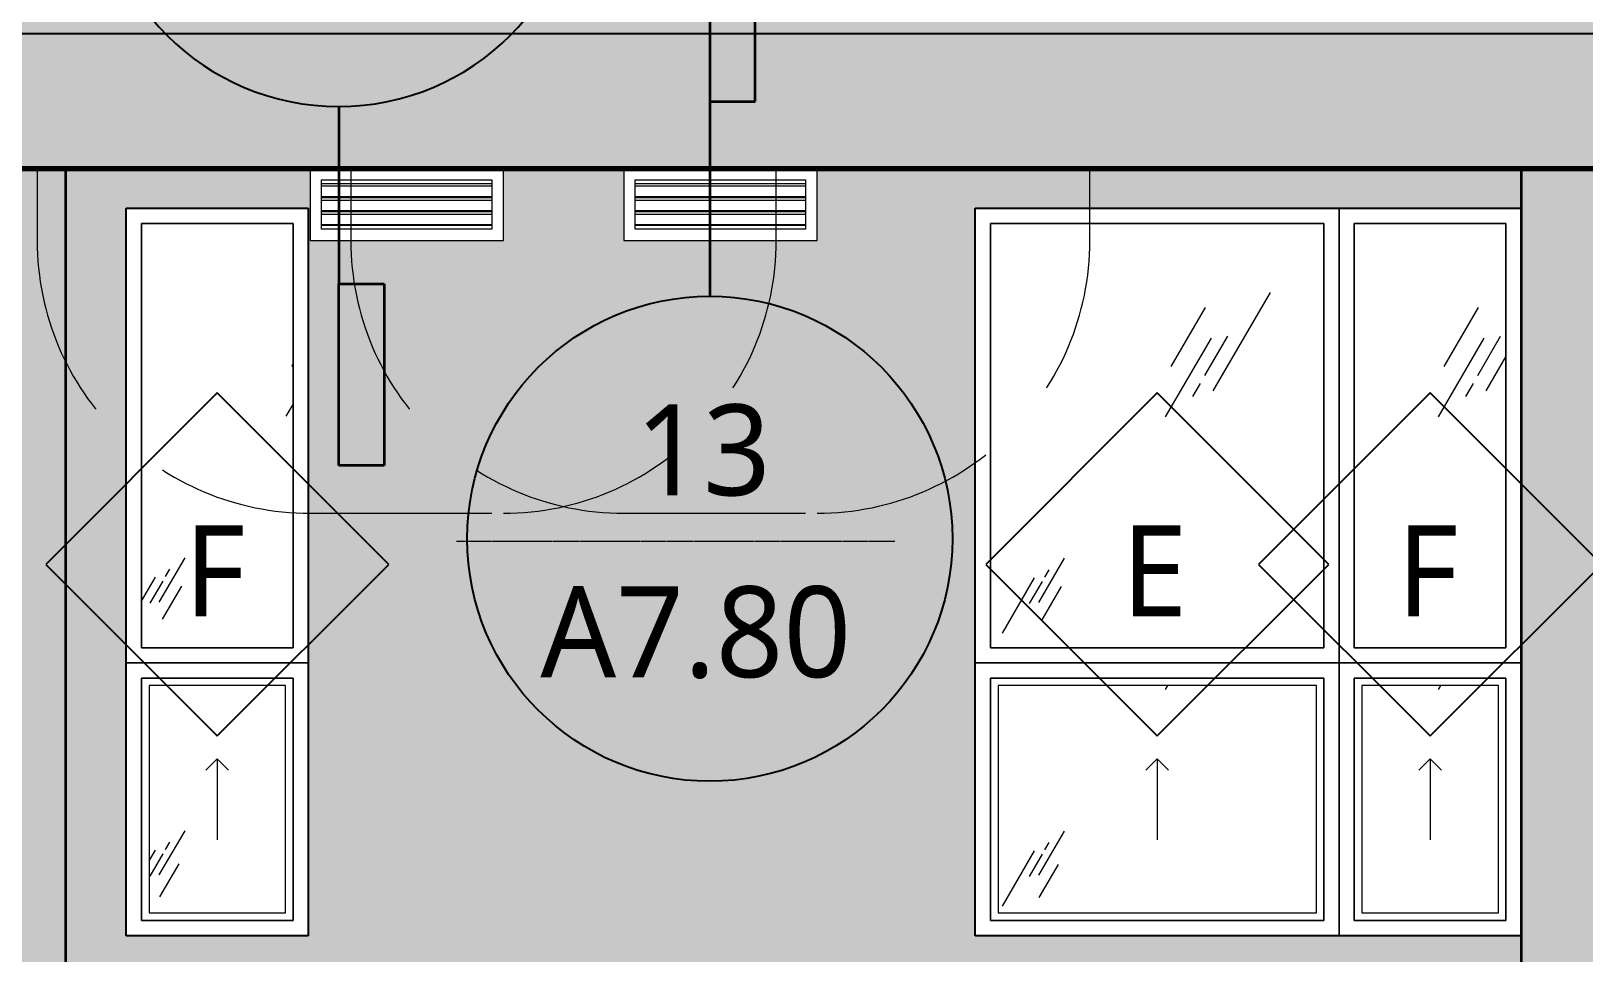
# Model space of a CAD drawing. Header units: inches. Extents: x 6 to 15224, y -733 to 6300.
# Drawn here: x 9527.6 to 9732.4, y 5226.7 to 5348.4 of the extents above; entities that cross this region are included whole.
import ezdxf

# ---------------------------------------------------------------- set-up
doc = ezdxf.new("R2010")
doc.units = ezdxf.units.IN
doc.header["$MEASUREMENT"] = 0
doc.linetypes.add('Hidden 3_16_', pattern=[36, 24, -12])
for name, color, linetype, lineweight in [('A-ANNO-NOTE', 131, 'Continuous', 25), ('A-DETL', 90, 'Continuous', 13), ('A-GENM', 13, 'Continuous', 18), ('A-GLAZ', 151, 'Continuous', 25), ('A-GLAZ-IDEN', 152, 'Continuous', 25), ('A-GLAZ-SILL', 1, 'Continuous', 18), ('A-WALL', 113, 'Continuous', 25), ('A-WALL-PATT', 111, 'Continuous', 25), ('G-ANNO-SYMB', 111, 'Continuous', 13), ('M-EQPM', 50, 'Continuous', 18), ('M-EQPM-HDLN', 50, 'Hidden 3_16_', 13)]:
    doc.layers.add(name, color=color, linetype=linetype, lineweight=lineweight)
doc.styles.add('Open Sans_5', font='OpenSans-Regular.ttf', dxfattribs={"height": 12})
doc.styles.add('Open Sans_7', font='OpenSans-Regular.ttf', dxfattribs={"height": 2})
pattern_1 = [(0, (10796.0429, 0), (5.12, 1.28), [0.16896, -3.671, 0.16896, -3.671, -20.48]), (0, (10796.0429, 0), (5.12, 1.28), [-7.68, 0.16896, -7.511, 0.16896, -3.671, -8.96]), (0, (10796.0429, 0), (5.12, 1.28), [-19.2, 0.16896, -2.391, 0.16896, -6.231]), (120, (10797.9629, 0.64), (-3.66851252, 3.79405007), [0.16896, -3.671, 0.16896, -3.671, -20.48]), (120, (10797.9629, 0.64), (-3.66851252, 3.79405007), [-7.68, 0.16896, -7.511, 0.16896, -3.671, -8.96]), (120, (10797.9629, 0.64), (-3.66851252, 3.79405007), [-19.2, 0.16896, -2.391, 0.16896, -6.231]), (240, (10798.6029, 3.2), (-1.45148748, -5.07405007), [0.16896, -3.671, 0.16896, -3.671, -20.48]), (240, (10798.6029, 3.2), (-1.45148748, -5.07405007), [-7.68, 0.16896, -7.511, 0.16896, -3.671, -8.96]), (240, (10798.6029, 3.2), (-1.45148748, -5.07405007), [-19.2, 0.16896, -2.391, 0.16896, -6.231])]

# ---------------------------------------------------------------- blocks, each defined once
blk = doc.blocks.new('1-2 WD Adaptive - 2_-0_x8_-0_-V169-EAST ELEVATION')
at = {"layer": 'A-GLAZ', "lineweight": 13}
h = blk.add_hatch(dxfattribs=at)
h.set_pattern_fill('FP_360', color=256, style=0, pattern_type=2)
h.set_pattern_definition([(59.808, (633.497, 5304.806), (144.0017, 239.99866), [9, -754.581]), (59.808, (632.763, 5298.193), (144.0017, 239.99866), [12, -751.581]), (59.808, (637.948, 5303.623), (144.0017, 239.99866), [6, -757.581]), (59.808, (636.359, 5300.844), (144.0017, 239.99866), [2, -761.581]), (59.808, (639.054, 5301.598), (144.0017, 239.99866), [15, -748.581]), (59.808, (664.472, 5271.404), (144.0017, 239.99866), [5.062, -758.519]), (59.808, (664.031, 5273.668), (144.0017, 239.99866), [6.75, -756.831]), (59.808, (662.822, 5273.525), (144.0017, 239.99866), [3.375, -760.206]), (59.808, (664.853, 5277.029), (144.0017, 239.99866), [1.125, -762.456]), (59.808, (659.639, 5270.297), (144.0017, 239.99866), [8.438, -755.144])])
h.paths.add_polyline_path([(616, 5267), (636, 5267), (636, 5323), (616, 5323), (616, 5270.63)])
at = {"layer": 'A-GLAZ-SILL', "lineweight": 13}
h = blk.add_hatch(dxfattribs=at)
h.set_pattern_fill('FP_359', color=256, style=0, pattern_type=2)
h.set_pattern_definition([(59.808, (633.497, 5268.806), (144.0017, 239.99866), [9, -754.581]), (59.808, (632.763, 5262.193), (144.0017, 239.99866), [12, -751.581]), (59.808, (637.948, 5267.623), (144.0017, 239.99866), [6, -757.581]), (59.808, (636.359, 5264.844), (144.0017, 239.99866), [2, -761.581]), (59.808, (639.054, 5265.598), (144.0017, 239.99866), [15, -748.581]), (59.808, (664.472, 5235.404), (144.0017, 239.99866), [5.063, -758.519]), (59.808, (664.031, 5237.668), (144.0017, 239.99866), [6.75, -756.831]), (59.808, (662.822, 5237.525), (144.0017, 239.99866), [3.375, -760.206]), (59.808, (664.853, 5241.029), (144.0017, 239.99866), [1.125, -762.456]), (59.808, (659.639, 5234.297), (144.0017, 239.99866), [8.438, -755.144])])
h.paths.add_polyline_path([(617, 5232), (635, 5232), (635, 5262), (617, 5262), (617, 5232.51)])
at = {"layer": 'A-GLAZ', "lineweight": 13}
for p, q in [((614, 5325), (638, 5325)), ((614, 5229), (614, 5325)), ((638, 5325), (638, 5229)), ((636, 5323), (616, 5323)), ((616, 5323), (616, 5267)), ((636, 5267), (636, 5323)), ((616, 5267), (636, 5267)), ((614, 5265), (638, 5265)), ((638, 5265), (614, 5265)), ((636, 5263), (616, 5263)), ((616, 5263), (616, 5231)), ((636, 5231), (636, 5263)), ((616, 5231), (636, 5231)), ((638, 5229), (614, 5229))]:
    blk.add_line(p, q, dxfattribs=at)
at = {"layer": 'A-GLAZ', "linetype": 'Hidden 3_16_', "lineweight": 13}
for q in [(624.5, 5250.83), (627.5, 5250.83), (626, 5241.67)]:
    blk.add_line((626, 5252.33), q, dxfattribs=at)
at = {"layer": 'A-GLAZ-SILL'}
for p, q in [((616, 5323), (636, 5323)), ((616, 5267), (616, 5323)), ((636, 5323), (616, 5323)), ((616, 5323), (616, 5267)), ((636, 5323), (636, 5267)), ((636, 5267), (636, 5323)), ((636, 5267), (616, 5267)), ((616, 5267), (636, 5267)), ((616, 5263), (636, 5263)), ((616, 5231), (616, 5263)), ((636, 5263), (616, 5263)), ((616, 5263), (616, 5231)), ((636, 5263), (636, 5231)), ((636, 5231), (636, 5263)), ((635, 5262), (617, 5262)), ((617, 5262), (617, 5232)), ((635, 5232), (635, 5262)), ((617, 5232), (635, 5232)), ((636, 5231), (616, 5231)), ((616, 5231), (636, 5231))]:
    blk.add_line(p, q, dxfattribs=at)
blk = doc.blocks.new('1-2 WD Adaptive - 4-0_x8_-0_-12908667-EAST ELEVATION')
at = {"layer": 'A-GLAZ', "lineweight": 13}
h = blk.add_hatch(dxfattribs=at)
h.set_pattern_fill('FP_354', color=256, style=0, pattern_type=2)
h.set_pattern_definition([(59.808, (221.497, 5304.806), (144.0017, 239.99866), [9, -754.581]), (59.808, (220.763, 5298.193), (144.0017, 239.99866), [12, -751.581]), (59.808, (225.948, 5303.623), (144.0017, 239.99866), [6, -757.581]), (59.808, (224.359, 5300.844), (144.0017, 239.99866), [2, -761.581]), (59.808, (227.054, 5301.598), (144.0017, 239.99866), [15, -748.581]), (59.808, (252.472, 5271.404), (144.0017, 239.99866), [5.062, -758.519]), (59.808, (252.031, 5273.668), (144.0017, 239.99866), [6.75, -756.831]), (59.808, (250.822, 5273.525), (144.0017, 239.99866), [3.375, -760.206]), (59.808, (252.853, 5277.029), (144.0017, 239.99866), [1.125, -762.456]), (59.808, (247.639, 5270.297), (144.0017, 239.99866), [8.438, -755.144])])
h.paths.add_polyline_path([(192, 5267), (236, 5267), (236, 5323), (192, 5323), (192, 5270.63)])
at = {"layer": 'A-GLAZ-SILL', "lineweight": 13}
h = blk.add_hatch(dxfattribs=at)
h.set_pattern_fill('FP_353', color=256, style=0, pattern_type=2)
h.set_pattern_definition([(59.808, (221.497, 5268.806), (144.0017, 239.99866), [9, -754.581]), (59.808, (220.763, 5262.193), (144.0017, 239.99866), [12, -751.581]), (59.808, (225.948, 5267.623), (144.0017, 239.99866), [6, -757.581]), (59.808, (224.359, 5264.844), (144.0017, 239.99866), [2, -761.581]), (59.808, (227.054, 5265.598), (144.0017, 239.99866), [15, -748.581]), (59.808, (252.472, 5235.404), (144.0017, 239.99866), [5.063, -758.519]), (59.808, (252.031, 5237.668), (144.0017, 239.99866), [6.75, -756.831]), (59.808, (250.822, 5237.525), (144.0017, 239.99866), [3.375, -760.206]), (59.808, (252.853, 5241.029), (144.0017, 239.99866), [1.125, -762.456]), (59.808, (247.639, 5234.297), (144.0017, 239.99866), [8.438, -755.144])])
h.paths.add_polyline_path([(213.11, 5232), (235, 5232), (235, 5262), (193, 5262), (193, 5232)])
at = {"layer": 'A-GLAZ', "lineweight": 13}
for p, q in [((190, 5325), (238, 5325)), ((190, 5229), (190, 5325)), ((238, 5325), (238, 5265)), ((238, 5325), (238, 5229)), ((236, 5323), (192, 5323)), ((192, 5323), (192, 5267)), ((236, 5267), (236, 5323)), ((192, 5267), (236, 5267)), ((190, 5265), (238, 5265)), ((238, 5265), (190, 5265)), ((238, 5265), (238, 5229)), ((236, 5263), (192, 5263)), ((192, 5263), (192, 5231)), ((236, 5231), (236, 5263)), ((192, 5231), (236, 5231)), ((238, 5229), (190, 5229))]:
    blk.add_line(p, q, dxfattribs=at)
at = {"layer": 'A-GLAZ', "linetype": 'Hidden 3_16_', "lineweight": 13}
for q in [(212.5, 5250.83), (215.5, 5250.83), (214, 5241.67)]:
    blk.add_line((214, 5252.33), q, dxfattribs=at)
at = {"layer": 'A-GLAZ-SILL'}
for p, q in [((192, 5323), (236, 5323)), ((192, 5267), (192, 5323)), ((236, 5323), (192, 5323)), ((192, 5323), (192, 5267)), ((236, 5323), (236, 5267)), ((236, 5267), (236, 5323)), ((236, 5267), (192, 5267)), ((192, 5267), (236, 5267)), ((192, 5263), (236, 5263)), ((192, 5231), (192, 5263)), ((236, 5263), (192, 5263)), ((192, 5263), (192, 5231)), ((236, 5263), (236, 5231)), ((236, 5231), (236, 5263)), ((235, 5262), (193, 5262)), ((193, 5262), (193, 5232)), ((235, 5232), (235, 5262)), ((193, 5232), (235, 5232)), ((236, 5231), (192, 5231)), ((192, 5231), (236, 5231))]:
    blk.add_line(p, q, dxfattribs=at)
blk = doc.blocks.new('1-2 WD Adaptive - 2_-0_x8_-0_-12908673-EAST ELEVATION')
at = {"layer": 'A-GLAZ', "lineweight": 13}
h = blk.add_hatch(dxfattribs=at)
h.set_pattern_fill('FP_356', color=256, style=0, pattern_type=2)
h.set_pattern_definition([(59.808, (257.497, 5304.806), (144.0017, 239.99866), [9, -754.581]), (59.808, (256.763, 5298.193), (144.0017, 239.99866), [12, -751.581]), (59.808, (261.948, 5303.623), (144.0017, 239.99866), [6, -757.581]), (59.808, (260.359, 5300.844), (144.0017, 239.99866), [2, -761.581]), (59.808, (263.054, 5301.598), (144.0017, 239.99866), [15, -748.581]), (59.808, (288.472, 5271.404), (144.0017, 239.99866), [5.062, -758.519]), (59.808, (288.031, 5273.668), (144.0017, 239.99866), [6.75, -756.831]), (59.808, (286.822, 5273.525), (144.0017, 239.99866), [3.375, -760.206]), (59.808, (288.853, 5277.029), (144.0017, 239.99866), [1.125, -762.456]), (59.808, (283.639, 5270.297), (144.0017, 239.99866), [8.438, -755.144])])
h.paths.add_polyline_path([(245.78, 5267), (260, 5267), (260, 5323), (240, 5323), (240, 5267)])
at = {"layer": 'A-GLAZ-SILL', "lineweight": 13}
h = blk.add_hatch(dxfattribs=at)
h.set_pattern_fill('FP_355', color=256, style=0, pattern_type=2)
h.set_pattern_definition([(59.808, (257.497, 5268.806), (144.0017, 239.99866), [9, -754.581]), (59.808, (256.763, 5262.193), (144.0017, 239.99866), [12, -751.581]), (59.808, (261.948, 5267.623), (144.0017, 239.99866), [6, -757.581]), (59.808, (260.359, 5264.844), (144.0017, 239.99866), [2, -761.581]), (59.808, (263.054, 5265.598), (144.0017, 239.99866), [15, -748.581]), (59.808, (288.472, 5235.404), (144.0017, 239.99866), [5.063, -758.519]), (59.808, (288.031, 5237.668), (144.0017, 239.99866), [6.75, -756.831]), (59.808, (286.822, 5237.525), (144.0017, 239.99866), [3.375, -760.206]), (59.808, (288.853, 5241.029), (144.0017, 239.99866), [1.125, -762.456]), (59.808, (283.639, 5234.297), (144.0017, 239.99866), [8.438, -755.144])])
h.paths.add_polyline_path([(245.78, 5232), (259, 5232), (259, 5262), (241, 5262), (241, 5232)])
at = {"layer": 'A-GLAZ', "lineweight": 13}
for p, q in [((238, 5265), (238, 5325)), ((238, 5325), (262, 5325)), ((238, 5229), (238, 5325)), ((262, 5325), (262, 5229)), ((260, 5323), (240, 5323)), ((240, 5323), (240, 5267)), ((260, 5267), (260, 5323)), ((240, 5267), (260, 5267)), ((238, 5229), (238, 5265)), ((238, 5265), (262, 5265)), ((262, 5265), (238, 5265)), ((260, 5263), (240, 5263)), ((240, 5263), (240, 5231)), ((260, 5231), (260, 5263)), ((240, 5231), (260, 5231)), ((262, 5229), (238, 5229))]:
    blk.add_line(p, q, dxfattribs=at)
at = {"layer": 'A-GLAZ', "linetype": 'Hidden 3_16_', "lineweight": 13}
for q in [(248.5, 5250.83), (251.5, 5250.83), (250, 5241.67)]:
    blk.add_line((250, 5252.33), q, dxfattribs=at)
at = {"layer": 'A-GLAZ-SILL'}
for p, q in [((240, 5323), (260, 5323)), ((240, 5267), (240, 5323)), ((260, 5323), (240, 5323)), ((240, 5323), (240, 5267)), ((260, 5323), (260, 5267)), ((260, 5267), (260, 5323)), ((260, 5267), (240, 5267)), ((240, 5267), (260, 5267)), ((240, 5263), (260, 5263)), ((240, 5231), (240, 5263)), ((260, 5263), (240, 5263)), ((240, 5263), (240, 5231)), ((260, 5263), (260, 5231)), ((260, 5231), (260, 5263)), ((259, 5262), (241, 5262)), ((241, 5262), (241, 5232)), ((259, 5232), (259, 5262)), ((241, 5232), (259, 5232)), ((260, 5231), (240, 5231)), ((240, 5231), (260, 5231))]:
    blk.add_line(p, q, dxfattribs=at)
blk = doc.blocks.new('ME Louvers w Trim-AM - 24_ x 8_-17810034-EAST ELEVATION')
at = {"layer": 'A-GENM', "lineweight": 13}
for p, q in [((729.12, 5328.25), (751.62, 5328.25)), ((729.12, 5327.93), (751.62, 5327.93)), ((729.12, 5326.55), (751.62, 5326.55)), ((729.12, 5326.45), (751.62, 5326.45)), ((729.12, 5326.4), (751.62, 5326.4)), ((729.12, 5326.08), (751.62, 5326.08)), ((729.12, 5324.7), (751.62, 5324.7)), ((729.12, 5324.6), (751.62, 5324.6)), ((729.12, 5324.55), (751.62, 5324.55)), ((729.12, 5324.23), (751.62, 5324.23)), ((729.12, 5322.85), (751.62, 5322.85)), ((729.12, 5322.75), (751.62, 5322.75))]:
    blk.add_line(p, q, dxfattribs=at)
at = {"layer": 'M-EQPM'}
for p, q in [((727.62, 5330.25), (727.62, 5320.75)), ((729.12, 5322.25), (729.12, 5328.75)), ((729.12, 5328.75), (751.62, 5328.75)), ((751.62, 5328.75), (751.62, 5322.25)), ((753.12, 5320.75), (753.12, 5330.25)), ((751.62, 5322.25), (729.12, 5322.25)), ((727.62, 5320.75), (753.12, 5320.75))]:
    blk.add_line(p, q, dxfattribs=at)
at = {"layer": 'M-EQPM-HDLN'}
for p, q in [((691.63, 5330.25), (691.63, 5320.75)), ((789.12, 5320.75), (789.12, 5330.25)), ((727.62, 5284.75), (753.12, 5284.75))]:
    blk.add_line(p, q, dxfattribs=at)
for centre, start, end in [((727.62, 5320.75), 180, 270), ((753.12, 5320.75), 270, 0)]:
    blk.add_arc(centre, 36, start, end, dxfattribs=at)
blk = doc.blocks.new('TAG Window-AM - Standard-51685-EAST ELEVATION')
at = {"layer": 'A-GLAZ-IDEN'}
for p, q in [((3827, 5941.13), (3804.37, 5918.5)), ((3849.63, 5918.5), (3827, 5941.13)), ((3804.37, 5918.5), (3827, 5895.87)), ((3827, 5895.87), (3849.63, 5918.5))]:
    blk.add_line(p, q, dxfattribs=at)
blk = doc.blocks.new('Drafting View - Rec_Horizontal_3_16_ x 3_64_-800513-EAST ELEVATION')
at = {"layer": 'G-ANNO-SYMB'}
blk.add_hatch(color=256, dxfattribs=at).paths.add_polyline_path([(696.02, 5315.03), (690.02, 5315.03), (690.02, 5291.03), (696.02, 5291.03)])
at = {"layer": 'G-ANNO-SYMB', "lineweight": 35}
for p, q in [((690.02, 5291.03), (690.02, 5315.03)), ((690.02, 5315.03), (696.02, 5315.03)), ((696.02, 5315.03), (696.02, 5291.03)), ((696.02, 5291.03), (690.02, 5291.03))]:
    blk.add_line(p, q, dxfattribs=at)
blk = doc.blocks.new('Drafting View - CDs_Detail _No Arrow_-919857-EAST ELEVATION')
at = {"layer": 'A-ANNO-NOTE'}
for start, end in [(90, 270), (270, 90)]:
    blk.add_arc((690.02, 5370.41), 32, start, end, dxfattribs=at)

msp = doc.modelspace()

# ---------------------------------------------------------------- hatches: boundary and pattern name
at = {"layer": 'A-WALL-PATT', "lineweight": 13}
h = msp.add_hatch(dxfattribs=at)
h.set_pattern_fill('FP_310', color=256, style=0, pattern_type=2)
h.set_pattern_definition(pattern_1)
h.paths.add_polyline_path([(8824.86692555, 5330.25), (9023.36692555, 5330.25), (9023.36692555, 5348), (8824.86692555, 5348), (8824.86692555, 5346.84857183)])
h.paths.add_polyline_path([(11517.24413735, 5330.25), (11659.17942555, 5330.25), (11659.17942555, 5348), (10764.49192555, 5348), (10764.49192555, 5330.25), (11509.07572069, 5330.25)])
h.paths.add_polyline_path([(11659.92942555, 5330.25), (12348.55442555, 5330.25), (12348.55442555, 5348), (11659.92942555, 5348), (11659.92942555, 5346.84857183)])
h.paths.add_polyline_path([(9024.11692555, 5330.25), (9888.36692555, 5330.25), (9888.36692555, 5348), (9024.11692555, 5348), (9024.11692555, 5346.84857183)])
h.paths.add_polyline_path([(10267.47638735, 5330.25), (10763.74192555, 5330.25), (10763.74192555, 5348), (9889.11692555, 5348), (9889.11692555, 5330.25), (10234.80272069, 5330.25)])
h.paths.add_polyline_path([(8927.85605402, 5348.75), (9023.36692555, 5348.75), (9023.36692555, 5367), (8976.11692555, 5367), (8976.11692555, 5445), (9023.36692555, 5445), (9023.36692555, 5475.875), (8824.86692555, 5475.875), (8824.86692555, 5348.75), (8862.50872069, 5348.75)])
h.paths.add_polyline_path([(10757.58138735, 5348.75), (10763.74192555, 5348.75), (10763.74192555, 5475.875), (9889.11692555, 5475.875), (9889.11692555, 5348.75), (10692.23405402, 5348.75)])
h.paths.add_polyline_path([(12227.89638735, 5348.75), (12348.55442555, 5348.75), (12348.55442555, 5475.875), (11659.92942555, 5475.875), (11659.92942555, 5445), (11707.11692555, 5445), (11707.11692555, 5367), (11659.92942555, 5367), (11659.92942555, 5348.75), (12195.22272069, 5348.75)])
h.paths.add_polyline_path([(9319.94005402, 5348.75), (9888.36692555, 5348.75), (9888.36692555, 5367), (9811.11692555, 5367), (9811.11692555, 5445), (9888.36692555, 5445), (9888.36692555, 5475.875), (9024.11692555, 5475.875), (9024.11692555, 5348.75), (9254.59272069, 5348.75)])
h.paths.add_polyline_path([(11476.40205402, 5348.75), (11659.17942555, 5348.75), (11659.17942555, 5367), (11659.11692555, 5367), (11659.11692555, 5445), (11659.17942555, 5445), (11659.17942555, 5475.875), (10764.49192555, 5475.875), (10764.49192555, 5348.75), (11411.05472069, 5348.75)])
h.paths.add_polyline_path([(11940.11692555, 5367), (11868.11692555, 5367), (11868.11692555, 5445), (11940.11692555, 5445), (11940.11692555, 5423.07123849)])
h.paths.add_polyline_path([(12204.11692555, 5367), (12132.11692555, 5367), (12132.11692555, 5445), (12204.11692555, 5445), (12204.11692555, 5384.95990516)])
h.paths.add_polyline_path([(12330.11692555, 5367), (12252.11692555, 5367), (12252.11692555, 5445), (12330.11692555, 5445), (12330.11692555, 5384.95990516)])
h.paths.add_polyline_path([(12060.61692555, 5367), (12012.61692555, 5367), (12012.61692555, 5445), (12060.61692555, 5445), (12060.61692555, 5423.07123849)])
h.paths.add_polyline_path([(11316.11692555, 5367), (11316.11692555, 5445), (11388.11692555, 5445), (11388.11692555, 5367), (11345.70738735, 5367)])
h.paths.add_polyline_path([(11820.11692555, 5367), (11742.11692555, 5367), (11742.11692555, 5445), (11820.11692555, 5445), (11820.11692555, 5384.95990516)])
h.paths.add_polyline_path([(11514.11692555, 5367), (11514.11692555, 5445), (11562.11692555, 5445), (11562.11692555, 5367), (11541.74938735, 5367)])
h.paths.add_polyline_path([(11490.11692555, 5367), (11412.11692555, 5367), (11412.11692555, 5445), (11490.11692555, 5445), (11490.11692555, 5384.95990516)])
h.paths.add_polyline_path([(11244.11692555, 5367), (11196.11692555, 5367), (11196.11692555, 5445), (11244.11692555, 5445), (11244.11692555, 5384.95990516)])
h.paths.add_polyline_path([(10602.11692555, 5367), (10602.11692555, 5445), (10674.11692555, 5445), (10674.11692555, 5367), (10626.88672069, 5367)])
h.paths.add_polyline_path([(11148.11692555, 5367), (11100.11692555, 5367), (11100.11692555, 5445), (11148.11692555, 5445), (11148.11692555, 5384.95990516)])
h.paths.add_polyline_path([(11018.97072069, 5367), (11004.11692555, 5367), (11004.11692555, 5445), (11076.11692555, 5445), (11076.11692555, 5367)])
h.paths.add_polyline_path([(10956.11692555, 5367), (10878.11692555, 5367), (10878.11692555, 5445), (10956.11692555, 5445), (10956.11692555, 5423.07123849)])
h.paths.add_polyline_path([(10344.11692555, 5367), (10272.11692555, 5367), (10272.11692555, 5445), (10344.11692555, 5445), (10344.11692555, 5423.07123849)])
h.paths.add_polyline_path([(10746.11692555, 5367), (10698.11692555, 5367), (10698.11692555, 5445), (10746.11692555, 5445), (10746.11692555, 5423.07123849)])
h.paths.add_polyline_path([(10790.25505402, 5367), (10782.11692555, 5367), (10782.11692555, 5445), (10830.11692555, 5445), (10830.11692555, 5367), (10822.92872069, 5367)])
h.paths.add_polyline_path([(10380.11692555, 5367), (10380.11692555, 5445), (10458.11692555, 5445), (10458.11692555, 5367), (10430.84472069, 5367)])
h.paths.add_polyline_path([(9378.11692555, 5367), (9378.11692555, 5445), (9450.11692555, 5445), (9450.11692555, 5367), (9385.28738735, 5367)])
h.paths.add_polyline_path([(10212.11692555, 5367), (10140.11692555, 5367), (10140.11692555, 5445), (10212.11692555, 5445), (10212.11692555, 5423.07123849)])
h.paths.add_polyline_path([(10506.11692555, 5367), (10506.11692555, 5445), (10554.11692555, 5445), (10554.11692555, 5367)])
h.paths.add_polyline_path([(10104.10805402, 5367), (10068.11692555, 5367), (10068.11692555, 5445), (10116.11692555, 5445), (10116.11692555, 5367)])
h.paths.add_polyline_path([(9777.37138735, 5367), (9715.11692555, 5367), (9715.11692555, 5445), (9787.11692555, 5445), (9787.11692555, 5367)])
h.paths.add_polyline_path([(9996.11692555, 5367), (9948.11692555, 5367), (9948.11692555, 5445), (9996.11692555, 5445), (9996.11692555, 5423.07123849)])
h.paths.add_polyline_path([(9258.11692555, 5367), (9258.11692555, 5445), (9306.11692555, 5445), (9306.11692555, 5367)])
h.paths.add_polyline_path([(9646.67672069, 5367), (9618.11692555, 5367), (9618.11692555, 5445), (9666.11692555, 5445), (9666.11692555, 5367)])
h.paths.add_polyline_path([(8862.50872069, 5367), (8856.11692555, 5367), (8856.11692555, 5445), (8928.11692555, 5445), (8928.11692555, 5367), (8927.85605402, 5367)])
h.paths.add_polyline_path([(9084.11692555, 5367), (9084.11692555, 5445), (9186.11692555, 5445), (9186.11692555, 5367), (9123.89805402, 5367)])
h.paths.add_polyline_path([(9474.11692555, 5367), (9474.11692555, 5445), (9522.11692555, 5445), (9522.11692555, 5367), (9515.98205402, 5367)])
h.paths.add_polyline_path([(10841.4740684, 5458.25), (10841.36692555, 5458.25), (10841.36692555, 5467.75), (10866.86692555, 5467.75), (10866.86692555, 5458.25), (10842.86692555, 5458.25)])
h.paths.add_polyline_path([(11280.36005402, 5458.25), (11267.36692555, 5458.25), (11267.36692555, 5467.75), (11292.86692555, 5467.75), (11292.86692555, 5458.25), (11291.36692555, 5458.25)])
h.paths.add_polyline_path([(9931.36692555, 5458.25), (9905.86692555, 5458.25), (9905.86692555, 5467.75), (9931.36692555, 5467.75), (9931.36692555, 5458.4)])
h.paths.add_polyline_path([(9055.7240684, 5458.25), (9053.36692555, 5458.25), (9053.36692555, 5467.75), (9078.86692555, 5467.75), (9078.86692555, 5458.25), (9058.55072069, 5458.25)])
h.paths.add_polyline_path([(11599.36692555, 5458.25), (11597.86692555, 5458.25), (11597.86692555, 5467.75), (11623.36692555, 5467.75), (11623.36692555, 5458.25), (11607.09672069, 5458.25)])
h.paths.add_polyline_path([(10577.36692555, 5458.25), (10577.36692555, 5467.75), (10602.86692555, 5467.75), (10602.86692555, 5458.25), (10578.86692555, 5458.25)])
h.paths.add_polyline_path([(10019.36692555, 5458.25), (10019.36692555, 5467.75), (10044.86692555, 5467.75), (10044.86692555, 5458.25), (10020.86692555, 5458.25)])
h.paths.add_polyline_path([(9209.36692555, 5458.25), (9209.36692555, 5467.75), (9234.86692555, 5467.75), (9234.86692555, 5458.25), (9210.86692555, 5458.25)])
h.paths.add_polyline_path([(12203.36692555, 5458.25), (12203.36692555, 5467.75), (12228.86692555, 5467.75), (12228.86692555, 5458.25), (12204.11692555, 5458.25)])
h.paths.add_polyline_path([(9713.86692555, 5458.25), (9689.86692555, 5458.25), (9689.86692555, 5467.75), (9715.36692555, 5467.75), (9715.36692555, 5458.25), (9714.64371126, 5458.25)])
h.paths.add_polyline_path([(12107.61692555, 5458.25), (12083.61692555, 5458.25), (12083.61692555, 5467.75), (12109.11692555, 5467.75), (12109.11692555, 5458.25)])
h.paths.add_polyline_path([(11868.86692555, 5458.25), (11843.36692555, 5458.25), (11843.36692555, 5467.75), (11868.86692555, 5467.75), (11868.86692555, 5458.85416667)])
h.paths.add_polyline_path([(10979.36692555, 5458.25), (10979.36692555, 5467.75), (11004.86692555, 5467.75), (11004.86692555, 5458.25), (10980.86692555, 5458.25)])
h.paths.add_polyline_path([(9582.41040381, 5458.25), (9557.36692555, 5458.25), (9557.36692555, 5467.75), (9582.86692555, 5467.75), (9582.86692555, 5458.25)])
h.paths.add_polyline_path([(10251.86692555, 5458.25), (10229.36692555, 5458.25), (10229.36692555, 5467.75), (10254.86692555, 5467.75), (10254.86692555, 5458.25), (10253.36692555, 5458.25)])
h.paths.add_polyline_path([(10337.36692555, 5458.25), (10337.36692555, 5467.75), (10362.86692555, 5467.75), (10362.86692555, 5458.25), (10338.43835412, 5458.25)])
h = msp.add_hatch(dxfattribs=at)
h.set_pattern_fill('FP_381', color=256, style=0, pattern_type=2)
h.set_pattern_definition(pattern_1)
h.paths.add_polyline_path([(9023.36692555, 5330.25), (9024.11692555, 5330.25), (9024.11692555, 5348), (9888.36692555, 5348), (9888.36692555, 5330.25), (9889.11692555, 5330.25), (9889.11692555, 5348), (10763.74192555, 5348), (10763.74192555, 5330.25), (10764.49192555, 5330.25), (10764.49192555, 5348), (11659.17942555, 5348), (11659.17942555, 5330.25), (11659.92942555, 5330.25), (11659.92942555, 5348), (12348.55442555, 5348), (12348.55442555, 5348.75), (11659.92942555, 5348.75), (11659.92942555, 5367), (11659.17942555, 5367), (11659.17942555, 5348.75), (11607.09672069, 5348.75), (10764.49192555, 5348.75), (10764.49192555, 5475.875), (10763.74192555, 5475.875), (10763.74192555, 5348.75), (9889.11692555, 5348.75), (9889.11692555, 5367), (9888.36692555, 5367), (9888.36692555, 5348.75), (9024.11692555, 5348.75), (9024.11692555, 5367), (9023.36692555, 5367), (9023.36692555, 5348.75), (8824.86692555, 5348.75), (8824.86692555, 5348), (9023.36692555, 5348), (9023.36692555, 5346.84857183)])
h = msp.add_hatch(dxfattribs=at)
h.set_pattern_fill('FP_312', color=256, style=0, pattern_type=2)
h.set_pattern_definition([(0, (11628.117, 5221), (0, 8), []), (90, (11628.117, 5221), (-8, 8), [8, -8])])
h.paths.add_polyline_path([(10463.51838735, 5205), (10483.36692555, 5205), (10483.36692555, 5213), (10532.86692555, 5213), (10532.86692555, 5205), (11636.49192555, 5205), (11636.49192555, 5330.25), (11510.24192555, 5330.25), (11510.24192555, 5320.75), (11484.74192555, 5320.75), (11484.74192555, 5330.25), (11257.6848238, 5330.25), (11257.6848238, 5320.75), (11232.1848238, 5320.75), (11232.1848238, 5330.25), (11226.17942555, 5330.25), (11226.17942555, 5320.75), (11200.67942555, 5320.75), (11200.67942555, 5330.25), (10717.17942555, 5330.25), (10717.17942555, 5320.75), (10691.67942555, 5320.75), (10691.67942555, 5330.25), (10171.80801526, 5330.25), (10171.80801526, 5320.75), (10146.30801526, 5320.75), (10146.30801526, 5330.25), (9631.24192555, 5330.25), (9631.24192555, 5320.75), (9605.74192555, 5320.75), (9605.74192555, 5330.25), (9589.86503123, 5330.25), (9589.86503123, 5320.75), (9564.36503123, 5320.75), (9564.36503123, 5330.25), (8951.11692555, 5330.25), (8951.11692555, 5205), (9179.36692555, 5205), (9179.36692555, 5210.75), (9228.86692555, 5210.75), (9228.86692555, 5205), (9843.36692555, 5205), (9843.36692555, 5213), (9892.86692555, 5213), (9892.86692555, 5205), (10430.84472069, 5205)])
h.paths.add_polyline_path([(10060.11692555, 5229), (10060.11692555, 5325), (10108.11692555, 5325), (10108.11692555, 5229), (10104.10805402, 5229)])
h.paths.add_polyline_path([(11296.69688735, 5229), (11284.11692555, 5229), (11284.11692555, 5325), (11356.11692555, 5325), (11356.11692555, 5229), (11313.03372069, 5229)])
h.paths.add_polyline_path([(10620.11692555, 5229), (10620.11692555, 5325), (10668.11692555, 5325), (10668.11692555, 5229), (10626.88672069, 5229)])
h.paths.add_polyline_path([(9276.11692555, 5229), (9228.11692555, 5229), (9228.11692555, 5325), (9276.11692555, 5325), (9276.11692555, 5232.51457183)])
h.paths.add_polyline_path([(9842.71872069, 5229), (9804.11692555, 5229), (9804.11692555, 5325), (9852.11692555, 5325), (9852.11692555, 5229)])
h.paths.add_polyline_path([(10528.86572069, 5229), (10484.11692555, 5229), (10484.11692555, 5325), (10532.11692555, 5325), (10532.11692555, 5229)])
h.paths.add_polyline_path([(9404.11692555, 5229), (9356.11692555, 5229), (9356.11692555, 5325), (9404.11692555, 5325), (9404.11692555, 5232.51457183)])
h.paths.add_polyline_path([(9091.22438735, 5229), (9068.11692555, 5229), (9068.11692555, 5325), (9140.11692555, 5325), (9140.11692555, 5229), (9123.89805402, 5229)])
h.paths.add_polyline_path([(9492.11692555, 5229), (9492.11692555, 5325), (9516.11692555, 5325), (9516.11692555, 5229), (9515.98205402, 5229)])
h.paths.add_polyline_path([(10252.11692555, 5229), (10180.11692555, 5229), (10180.11692555, 5325), (10252.11692555, 5325), (10252.11692555, 5270.62590516)])
h.paths.add_polyline_path([(9973.41338735, 5229), (9932.11692555, 5229), (9932.11692555, 5325), (9980.11692555, 5325), (9980.11692555, 5229)])
h.paths.add_polyline_path([(11460.06522069, 5229), (11420.11692555, 5229), (11420.11692555, 5325), (11468.11692555, 5325), (11468.11692555, 5229)])
h.paths.add_polyline_path([(11196.11692555, 5229), (11148.11692555, 5229), (11148.11692555, 5325), (11196.11692555, 5325), (11196.11692555, 5232.51457183)])
h.paths.add_polyline_path([(10396.11692555, 5229), (10348.11692555, 5229), (10348.11692555, 5325), (10396.11692555, 5325), (10396.11692555, 5232.51457183)])
h.paths.add_polyline_path([(9540.11692555, 5229), (9540.11692555, 5325), (9564.11692555, 5325), (9564.11692555, 5229), (9548.65572069, 5229)])
h.paths.add_polyline_path([(9724.11692555, 5229), (9652.11692555, 5229), (9652.11692555, 5325), (9724.11692555, 5325), (9724.11692555, 5232.51457183)])
h.paths.add_polyline_path([(10796.11692555, 5229), (10724.11692555, 5229), (10724.11692555, 5325), (10796.11692555, 5325), (10796.11692555, 5232.51457183)])
h.paths.add_polyline_path([(10844.11692555, 5229), (10844.11692555, 5325), (10868.11692555, 5325), (10868.11692555, 5229), (10855.60238735, 5229)])
h.paths.add_polyline_path([(11068.11692555, 5229), (11020.11692555, 5229), (11020.11692555, 5325), (11068.11692555, 5325), (11068.11692555, 5232.51457183)])
h.paths.add_polyline_path([(11524.11692555, 5229), (11524.11692555, 5325), (11572.11692555, 5325), (11572.11692555, 5229), (11525.41255402, 5229)])
h.paths.add_polyline_path([(10908.11692555, 5229), (10908.11692555, 5325), (10932.11692555, 5325), (10932.11692555, 5229), (10920.94972069, 5229)])

# ---------------------------------------------------------------- linework, layer by layer
at = {"layer": 'A-DETL', "lineweight": 70}
msp.add_line((8815.17942555, 5330.25), (12348.55442555, 5330.25), dxfattribs=at)
at = {"layer": 'A-DETL', "lineweight": 35}
for p, q in [((9532.11692555, 5330.25), (9532.11692555, 5041.95790516)), ((9724.11692555, 5330.25), (9724.11692555, 5041.95790516))]:
    msp.add_line(p, q, dxfattribs=at)
at = {"layer": 'A-WALL'}
for p, q in [((9888.36692555, 5348), (9024.11692555, 5348)), ((8815.17942555, 5330.25), (9889.11692555, 5330.25)), ((9540.11692555, 5229), (9540.11692555, 5325)), ((9540.11692555, 5325), (9564.11692555, 5325)), ((9564.11692555, 5325), (9564.11692555, 5229)), ((9652.11692555, 5229), (9652.11692555, 5325)), ((9652.11692555, 5325), (9724.11692555, 5325)), ((9724.11692555, 5325), (9724.11692555, 5229)), ((9564.11692555, 5229), (9540.11692555, 5229)), ((9724.11692555, 5229), (9652.11692555, 5229))]:
    msp.add_line(p, q, dxfattribs=at)
at = {"layer": 'G-ANNO-SYMB', "lineweight": 35}
for p, q in [((9617.09413376, 5339.05349457), (9617.09413376, 5313.38483968)), ((9568.1361116, 5338.40694342), (9568.1361116, 5315.03391571))]:
    msp.add_line(p, q, dxfattribs=at)

# ---------------------------------------------------------------- block references
at = {"layer": 'A-ANNO-NOTE', "lineweight": 35}
msp.add_blockref('Drafting View - CDs_Detail _No Arrow_-919857-EAST ELEVATION', (8878.11692555, 0), dxfattribs=at)
at = {"layer": 'A-GLAZ'}
for name, p in [('1-2 WD Adaptive - 2_-0_x8_-0_-V169-EAST ELEVATION', (8926.11692555, 0)), ('1-2 WD Adaptive - 4-0_x8_-0_-12908667-EAST ELEVATION', (9462.11692555, 0)), ('1-2 WD Adaptive - 2_-0_x8_-0_-12908673-EAST ELEVATION', (9462.11692555, 0))]:
    msp.add_blockref(name, p, dxfattribs=at)
at = {"layer": 'A-GLAZ-IDEN'}
for p in [(5725.11692555, -640.5), (5849.11692555, -640.5), (5885.11692555, -640.5)]:
    msp.add_blockref('TAG Window-AM - Standard-51685-EAST ELEVATION', p, dxfattribs=at)
at = {"layer": 'G-ANNO-SYMB', "lineweight": 35, "extrusion": (0, 0, -1), "rotation": 180}
for name, p in [('Drafting View - Rec_Horizontal_3_16_ x 3_64_-800513-EAST ELEVATION', (-8927.0749477, 10654.08741029)), ('Drafting View - CDs_Detail _No Arrow_-919857-EAST ELEVATION', (-8927.0749477, 10651.7917831))]:
    msp.add_blockref(name, p, dxfattribs=at)
at = {"layer": 'G-ANNO-SYMB', "lineweight": 35}
msp.add_blockref('Drafting View - Rec_Horizontal_3_16_ x 3_64_-800513-EAST ELEVATION', (8878.11692555, 0), dxfattribs=at)
at = {"layer": 'M-EQPM-HDLN'}
for p in [(8836.74003123, 0), (8878.11692555, 0)]:
    msp.add_blockref('ME Louvers w Trim-AM - 24_ x 8_-17810034-EAST ELEVATION', p, dxfattribs=at)

# ---------------------------------------------------------------- texts
at = {"layer": 'A-GLAZ-IDEN', "lineweight": 13, "char_height": 12, "attachment_point": 1, "style": 'Open Sans_5'}
for s, insert, width in [('F', (9547.733744, 5283.13131631), 10.504), ('E', (9671.40618494, 5283.13131631), 11.312), ('F', (9707.733744, 5283.13131631), 10.504)]:
    msp.add_mtext(s, dxfattribs=dict(at, insert=insert, width=width))
at = {"layer": 'G-ANNO-SYMB', "attachment_point": 1}
for s, insert, char_height, width, style in [('13', (9607.27468052, 5299.10807052), 12, 23.432, 'Open Sans_5'), ('__________________________________________________', (9583.66594075, 5283.38111918), 2, 80.8, 'Open Sans_7'), ('A7.80', (9594.75184588, 5275.10807052), 12, 53.732, 'Open Sans_5')]:
    msp.add_mtext(s, dxfattribs=dict(at, insert=insert, char_height=char_height, width=width, style=style))

doc.saveas('drawing.dxf')
